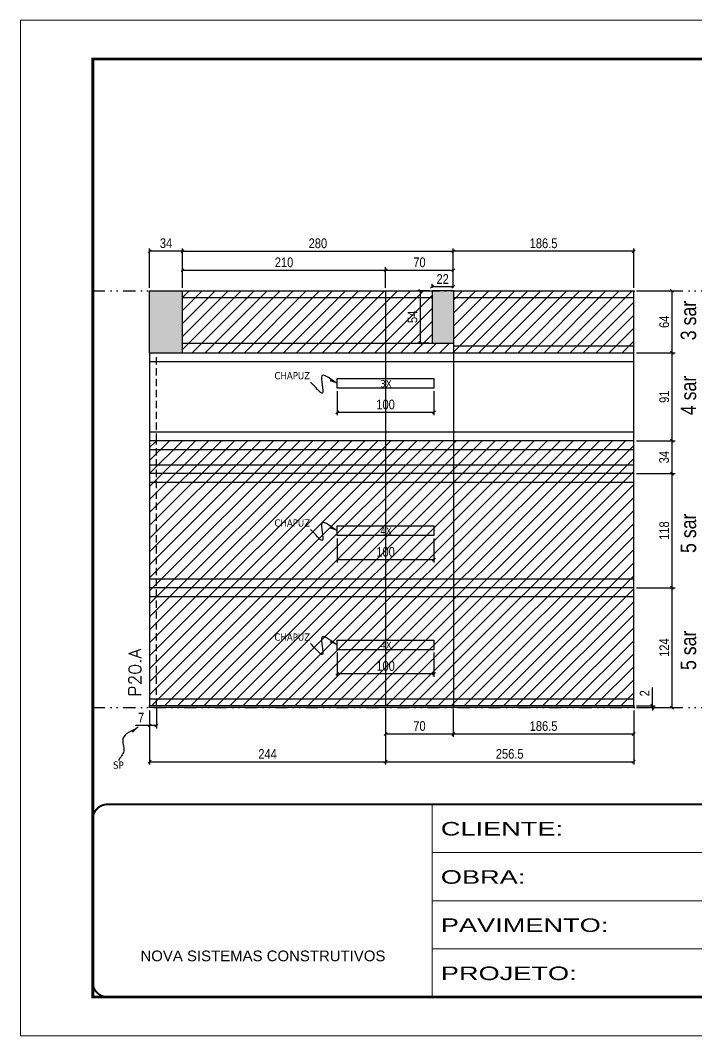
# Model space of a CAD drawing. Extents: x 14400 to 27878, y -21631 to 6985.
# Drawn here: x 15998 to 16698, y -3254 to -2204 of the extents above; entities that cross this region are included whole.
import ezdxf

# ---------------------------------------------------------------- set-up
doc = ezdxf.new("R2010")
doc.units = 0
for name, pattern in [('CONTINUO', [0]), ('DASHED', [0.75, 0.5, -0.25]), ('DIVIDE2', [0.625, 0.25, -0.125, 0, -0.125, 0, -0.125]), ('HIDDEN', [0.375, 0.25, -0.125])]:
    doc.linetypes.add(name, pattern=pattern)
for name, color, linetype in [('COTA', 241, 'Continuous'), ('NOMENCLATURA', 7, 'Continuous'), ('Nível', 160, 'Continuous'), ('Painéis', 200, 'Continuous'), ('SARR_2.2x10', 60, 'Continuous'), ('SARR_2.2x7', 40, 'Continuous'), ('Sarrafo de Pressão', 42, 'HIDDEN'), ('texto', 7, 'Continuous')]:
    doc.layers.add(name, color=color, linetype=linetype)
for name, color, linetype, lineweight in [('Folhas', 255, 'Continuous', 9), ('Hachura', 251, 'Continuous', 9), ('SARRAFO DE PRESSAO', 251, 'DASHED', 9), ('Texto Seção', 7, 'Continuous', 15)]:
    doc.layers.add(name, color=color, linetype=linetype, lineweight=lineweight)
doc.styles.add('ARIAL', font='arial.ttf')
doc.styles.add('ARIAL_NARROW', font='ARIALN.TTF', dxfattribs={"height": 0.2})
doc.styles.add('COTA TECNICA', font='techl___.ttf', dxfattribs={"height": 10})
doc.styles.add('COTA TECNICA-50', font='techl___.ttf', dxfattribs={"height": 10})
doc.styles.add('REGUA-120', font='ROMANS.shx', dxfattribs={"height": 15})
doc.styles.get("Standard").update_dxf_attribs({"font": 'arial.ttf'})
doc.styles.add('Tecnologia', font='')
doc.styles.get('Tecnologia').set_extended_font_data('Forgotten Futurist')
doc.dimstyles.new('COTA PAINEL-50', dxfattribs={"dimtxt": 10, "dimasz": 3, "dimexe": 3, "dimexo": 3, "dimgap": 3, "dimtad": 1, "dimdec": 1, "dimzin": 12, "dimdsep": 46, "dimtxsty": 'COTA TECNICA-50', "dimblk1": 'OBLIQUE', "dimblk2": 'OBLIQUE', "dimsah": 1, "dimcen": 0.9, "dimclrd": 4, "dimclre": 4, "dimclrt": 240, "dimadec": 1, "dimazin": 3, "dimtfac": 1, "dimtdec": 1, "dimtmove": 0, "dimatfit": 3, "dimfxl": 1, "dimtolj": 1, "dimtzin": 12, "dimarcsym": 0})
doc.dimstyles.new('PAINEL', dxfattribs={"dimtxt": 10, "dimasz": 3, "dimexe": 3, "dimexo": 3, "dimgap": 3, "dimtad": 1, "dimdec": 1, "dimzin": 12, "dimdsep": 46, "dimtxsty": 'COTA TECNICA', "dimblk1": 'OBLIQUE', "dimblk2": 'OBLIQUE', "dimsah": 1, "dimcen": 0.9, "dimclrd": 4, "dimclre": 4, "dimclrt": 240, "dimadec": 1, "dimazin": 3, "dimtfac": 1, "dimtdec": 1, "dimtmove": 0, "dimatfit": 3, "dimfxl": 1, "dimtolj": 1, "dimtzin": 12, "dimarcsym": 0})
doc.dimstyles.get("Standard").update_dxf_attribs({"dimtxt": 0.18, "dimasz": 0.18, "dimexe": 0.18, "dimexo": 0.0625, "dimgap": 0.09, "dimtad": 0, "dimtih": 1, "dimtoh": 1, "dimdec": 4, "dimzin": 0, "dimdsep": 46, "dimtxsty": 'Standard', "dimcen": 0.09, "dimadec": 0, "dimazin": 0, "dimtfac": 1, "dimtdec": 4, "dimtofl": 0, "dimtmove": 0, "dimatfit": 3, "dimfxl": 1, "dimtolj": 1, "dimtzin": 0, "dimarcsym": 0})

# ---------------------------------------------------------------- blocks, each defined once
blk = doc.blocks.new('9999999999')
at = {"color": 30, "linetype": 'CONTINUO'}
for p, q in [((98564.6, 34230.2), (98564.6, 34429.4)), ((98564.6, 34379.6), (99584, 34379.6)), ((98564.6, 34329.8), (99488, 34329.8)), ((98564.6, 34280), (99488, 34280))]:
    blk.add_line(p, q, dxfattribs=at)
at = {"color": 30, "linetype": 'CONTINUO', "const_width": 2}
blk.add_lwpolyline([(99584, 34230.2), (99584, 34414.4, 0.414214), (99569, 34429.4), (98229, 34429.4, 0.414214), (98214, 34414.4), (98214, 34245.2, 0.414214), (98229, 34230.2), (99584, 34230.2)], format="xyb", dxfattribs=at)
at = {"layer": 'Folhas'}
blk.add_lwpolyline([(98139, 34190.2), (99624, 34190.2), (99624, 35240.2), (98139, 35240.2)], close=True, dxfattribs=at)
at = {"layer": 'Folhas', "color": 30, "const_width": 3}
blk.add_lwpolyline([(98214, 34230.2), (99584, 34230.2), (99584, 35200.2), (98214, 35200.2)], close=True, dxfattribs=at)
at = {"color": 7, "linetype": 'Continuous', "ltscale": 5, "style": 'ARIAL'}
blk.add_text('NOVA SISTEMAS CONSTRUTIVOS', height=11.059, dxfattribs=at).set_placement((98263.2, 34267.2))
at = {"layer": 'Folhas', "color": 7, "style": 'Tecnologia', "width": 1.5}
for s, p in [('CLIENTE:', (98573.7, 34397.2)), ('OBRA:', (98573.7, 34347.3)), ('PAVIMENTO:', (98573.7, 34297.5)), ('PROJETO:', (98573.7, 34247.7))]:
    blk.add_text(s, height=14, dxfattribs=at).set_placement(p)
blk = doc.blocks.new('_Oblique')
at = {"color": 0, "linetype": 'ByBlock', "lineweight": -2}
blk.add_line((-0.5, -0.5), (0.5, 0.5), dxfattribs=at)
blk = doc.blocks.new('*D1132')
at = {"layer": 'COTA', "color": 4, "lineweight": -2, "transparency": 16777216}
for p, q in [((16132.1, -2917.6), (16132.1, -2936.1)), ((16139.1, -2915.6), (16139.1, -2936.1)), ((16132.1, -2933.1), (16117.4, -2933.1)), ((16139.1, -2933.1), (16132.1, -2933.1))]:
    blk.add_line(p, q, dxfattribs=at)
at = {"layer": 'Defpoints', "color": 0, "transparency": 16777216}
for p in [(16132.1, -2914.6), (16139.1, -2912.6), (16132.1, -2933.1)]:
    blk.add_point(p, dxfattribs=at)
at = {"layer": 'COTA', "color": 4, "lineweight": -2, "transparency": 16777216, "xscale": 3, "yscale": 3, "zscale": 3, "rotation": 180}
blk.add_blockref('_Oblique', (16132.1, -2933.1), dxfattribs=at)
at = {"layer": 'COTA', "color": 4, "lineweight": -2, "transparency": 16777216, "xscale": 3, "yscale": 3, "zscale": 3}
blk.add_blockref('_Oblique', (16139.1, -2933.1), dxfattribs=at)
at = {"layer": 'COTA', "color": 240, "transparency": 16777216, "insert": (16123.3, -2925), "char_height": 10, "attachment_point": 5, "style": 'COTA TECNICA-50'}
blk.add_mtext('\\A1;7', dxfattribs=at)
blk = doc.blocks.new('*D1133')
at = {"layer": 'COTA', "color": 4, "lineweight": -2, "transparency": 16777216}
for p, q in [((16651.9, -2912.6), (16651.9, -2893.8)), ((16635.6, -2912.6), (16654.9, -2912.6)), ((16635.6, -2914.6), (16654.9, -2914.6)), ((16651.9, -2914.6), (16651.9, -2912.6)), ((16651.9, -2914.6), (16651.9, -2917.6))]:
    blk.add_line(p, q, dxfattribs=at)
at = {"layer": 'Defpoints', "color": 0, "transparency": 16777216}
for p in [(16632.6, -2912.6), (16632.6, -2914.6), (16651.9, -2914.6)]:
    blk.add_point(p, dxfattribs=at)
at = {"layer": 'COTA', "color": 4, "lineweight": -2, "transparency": 16777216, "xscale": 3, "yscale": 3, "zscale": 3}
for p, rotation in [((16651.9, -2912.6), 270), ((16651.9, -2914.6), 90)]:
    blk.add_blockref('_Oblique', p, dxfattribs=dict(at, rotation=rotation))
at = {"layer": 'COTA', "color": 240, "transparency": 16777216, "insert": (16643.9, -2899.8), "char_height": 10, "attachment_point": 5, "rotation": 90, "style": 'COTA TECNICA-50'}
blk.add_mtext('\\A1;2', dxfattribs=at)
blk = doc.blocks.new('*D1136')
at = {"layer": 'COTA', "color": 4, "lineweight": -2, "transparency": 16777216}
for p, q in [((16132.1, -2917.6), (16132.1, -2973.6)), ((16376.1, -2915.6), (16376.1, -2973.6)), ((16132.1, -2970.6), (16376.1, -2970.6))]:
    blk.add_line(p, q, dxfattribs=at)
at = {"layer": 'Defpoints', "color": 0, "transparency": 16777216}
for p in [(16132.1, -2914.6), (16376.1, -2912.6), (16376.1, -2970.6)]:
    blk.add_point(p, dxfattribs=at)
at = {"layer": 'COTA', "color": 4, "lineweight": -2, "transparency": 16777216, "xscale": 3, "yscale": 3, "zscale": 3, "rotation": 180}
blk.add_blockref('_Oblique', (16132.1, -2970.6), dxfattribs=at)
at = {"layer": 'COTA', "color": 4, "lineweight": -2, "transparency": 16777216, "xscale": 3, "yscale": 3, "zscale": 3}
blk.add_blockref('_Oblique', (16376.1, -2970.6), dxfattribs=at)
at = {"layer": 'COTA', "color": 240, "transparency": 16777216, "insert": (16254.1, -2962.5), "char_height": 10, "attachment_point": 5, "style": 'COTA TECNICA-50'}
blk.add_mtext('\\A1;244', dxfattribs=at)
blk = doc.blocks.new('*D1137')
at = {"layer": 'COTA', "color": 4, "lineweight": -2, "transparency": 16777216}
for p, q in [((16376.1, -2915.6), (16376.1, -2973.6)), ((16632.6, -2917.6), (16632.6, -2973.6)), ((16376.1, -2970.6), (16632.6, -2970.6))]:
    blk.add_line(p, q, dxfattribs=at)
at = {"layer": 'Defpoints', "color": 0, "transparency": 16777216}
for p in [(16376.1, -2912.6), (16632.6, -2914.6), (16632.6, -2970.6)]:
    blk.add_point(p, dxfattribs=at)
at = {"layer": 'COTA', "color": 4, "lineweight": -2, "transparency": 16777216, "xscale": 3, "yscale": 3, "zscale": 3, "rotation": 180}
blk.add_blockref('_Oblique', (16376.1, -2970.6), dxfattribs=at)
at = {"layer": 'COTA', "color": 4, "lineweight": -2, "transparency": 16777216, "xscale": 3, "yscale": 3, "zscale": 3}
blk.add_blockref('_Oblique', (16632.6, -2970.6), dxfattribs=at)
at = {"layer": 'COTA', "color": 240, "transparency": 16777216, "insert": (16504.4, -2962.5), "char_height": 10, "attachment_point": 5, "style": 'COTA TECNICA-50'}
blk.add_mtext('\\A1;256.5', dxfattribs=at)
blk = doc.blocks.new('*D1138')
at = {"layer": 'COTA', "color": 4, "linetype": 'ByBlock', "lineweight": -2, "transparency": 16777216}
for p, q in [((16326.1, -2857.7), (16326.1, -2882.7)), ((16426.1, -2857.7), (16426.1, -2882.7)), ((16426.1, -2879.7), (16326.1, -2879.7))]:
    blk.add_line(p, q, dxfattribs=at)
at = {"layer": 'Defpoints', "color": 0, "linetype": 'ByBlock', "transparency": 16777216}
for p in [(16326.1, -2854.7), (16426.1, -2854.7), (16326.1, -2879.7)]:
    blk.add_point(p, dxfattribs=at)
at = {"layer": 'COTA', "color": 4, "linetype": 'ByBlock', "lineweight": -2, "transparency": 16777216, "xscale": 3, "yscale": 3, "zscale": 3, "rotation": 180}
blk.add_blockref('_Oblique', (16326.1, -2879.7), dxfattribs=at)
at = {"layer": 'COTA', "color": 4, "linetype": 'ByBlock', "lineweight": -2, "transparency": 16777216, "xscale": 3, "yscale": 3, "zscale": 3}
blk.add_blockref('_Oblique', (16426.1, -2879.7), dxfattribs=at)
at = {"layer": 'COTA', "color": 240, "linetype": 'ByBlock', "transparency": 16777216, "insert": (16376.1, -2871.6), "char_height": 10, "attachment_point": 5, "style": 'COTA TECNICA'}
blk.add_mtext('\\A1;100', dxfattribs=at)
blk = doc.blocks.new('*D1139')
at = {"layer": 'COTA', "color": 4, "lineweight": -2, "transparency": 16777216}
for p, q in [((16376.1, -2915.6), (16376.1, -2944.8)), ((16446.1, -2915.6), (16446.1, -2944.8)), ((16376.1, -2941.8), (16446.1, -2941.8))]:
    blk.add_line(p, q, dxfattribs=at)
at = {"layer": 'Defpoints', "color": 0, "transparency": 16777216}
for p in [(16376.1, -2912.6), (16446.1, -2912.6), (16446.1, -2941.8)]:
    blk.add_point(p, dxfattribs=at)
at = {"layer": 'COTA', "color": 4, "lineweight": -2, "transparency": 16777216, "xscale": 3, "yscale": 3, "zscale": 3, "rotation": 180}
blk.add_blockref('_Oblique', (16376.1, -2941.8), dxfattribs=at)
at = {"layer": 'COTA', "color": 4, "lineweight": -2, "transparency": 16777216, "xscale": 3, "yscale": 3, "zscale": 3}
blk.add_blockref('_Oblique', (16446.1, -2941.8), dxfattribs=at)
at = {"layer": 'COTA', "color": 240, "transparency": 16777216, "insert": (16411.1, -2933.7), "char_height": 10, "attachment_point": 5, "style": 'COTA TECNICA'}
blk.add_mtext('\\A1;70', dxfattribs=at)
blk = doc.blocks.new('*D1140')
at = {"layer": 'COTA', "color": 4, "lineweight": -2, "transparency": 16777216}
for p, q in [((16446.1, -2915.6), (16446.1, -2944.8)), ((16632.6, -2917.6), (16632.6, -2944.8)), ((16446.1, -2941.8), (16632.6, -2941.8))]:
    blk.add_line(p, q, dxfattribs=at)
at = {"layer": 'Defpoints', "color": 0, "transparency": 16777216}
for p in [(16446.1, -2912.6), (16632.6, -2914.6), (16632.6, -2941.8)]:
    blk.add_point(p, dxfattribs=at)
at = {"layer": 'COTA', "color": 4, "lineweight": -2, "transparency": 16777216, "xscale": 3, "yscale": 3, "zscale": 3, "rotation": 180}
blk.add_blockref('_Oblique', (16446.1, -2941.8), dxfattribs=at)
at = {"layer": 'COTA', "color": 4, "lineweight": -2, "transparency": 16777216, "xscale": 3, "yscale": 3, "zscale": 3}
blk.add_blockref('_Oblique', (16632.6, -2941.8), dxfattribs=at)
at = {"layer": 'COTA', "color": 240, "transparency": 16777216, "insert": (16539.4, -2933.7), "char_height": 10, "attachment_point": 5, "style": 'COTA TECNICA'}
blk.add_mtext('\\A1;186.5', dxfattribs=at)
blk = doc.blocks.new('*D1147')
at = {"layer": 'COTA', "color": 4, "lineweight": -2, "transparency": 16777216}
for p, q in [((16635.6, -2790.6), (16675.3, -2790.6)), ((16672.3, -2914.6), (16672.3, -2790.6)), ((16635.6, -2914.6), (16675.3, -2914.6))]:
    blk.add_line(p, q, dxfattribs=at)
at = {"layer": 'Defpoints', "color": 0, "transparency": 16777216}
for p in [(16632.6, -2790.6), (16672.3, -2790.6), (16632.6, -2914.6)]:
    blk.add_point(p, dxfattribs=at)
at = {"layer": 'COTA', "color": 4, "lineweight": -2, "transparency": 16777216, "xscale": 3, "yscale": 3, "zscale": 3}
for p, rotation in [((16672.3, -2790.6), 90), ((16672.3, -2914.6), 270)]:
    blk.add_blockref('_Oblique', p, dxfattribs=dict(at, rotation=rotation))
at = {"layer": 'COTA', "color": 240, "transparency": 16777216, "insert": (16664.2, -2852.6), "char_height": 10, "attachment_point": 5, "rotation": 90, "style": 'COTA TECNICA'}
blk.add_mtext('\\A1;124', dxfattribs=at)
blk = doc.blocks.new('*D1547')
at = {"layer": 'COTA', "color": 4, "lineweight": -2, "transparency": 16777216}
for p, q in [((16635.6, -2483.6), (16675.3, -2483.6)), ((16672.3, -2547.6), (16672.3, -2483.6)), ((16635.6, -2547.6), (16675.3, -2547.6))]:
    blk.add_line(p, q, dxfattribs=at)
at = {"layer": 'Defpoints', "color": 0, "transparency": 16777216}
for p in [(16632.6, -2483.6), (16672.3, -2483.6), (16632.6, -2547.6)]:
    blk.add_point(p, dxfattribs=at)
at = {"layer": 'COTA', "color": 4, "lineweight": -2, "transparency": 16777216, "xscale": 3, "yscale": 3, "zscale": 3}
for p, rotation in [((16672.3, -2483.6), 90), ((16672.3, -2547.6), 270)]:
    blk.add_blockref('_Oblique', p, dxfattribs=dict(at, rotation=rotation))
at = {"layer": 'COTA', "color": 240, "transparency": 16777216, "insert": (16664.2, -2515.6), "char_height": 10, "attachment_point": 5, "rotation": 90, "style": 'COTA TECNICA'}
blk.add_mtext('\\A1;64', dxfattribs=at)
blk = doc.blocks.new('*D1548')
at = {"layer": 'COTA', "color": 4, "lineweight": -2, "transparency": 16777216}
for p, q in [((16132.1, -2480.6), (16132.1, -2439.7)), ((16166.1, -2442.7), (16132.1, -2442.7)), ((16166.1, -2480.6), (16166.1, -2439.7))]:
    blk.add_line(p, q, dxfattribs=at)
at = {"layer": 'Defpoints', "color": 0, "transparency": 16777216}
for p in [(16132.1, -2442.7), (16132.1, -2483.6), (16166.1, -2483.6)]:
    blk.add_point(p, dxfattribs=at)
at = {"layer": 'COTA', "color": 4, "lineweight": -2, "transparency": 16777216, "xscale": 3, "yscale": 3, "zscale": 3, "rotation": 180}
blk.add_blockref('_Oblique', (16132.1, -2442.7), dxfattribs=at)
at = {"layer": 'COTA', "color": 4, "lineweight": -2, "transparency": 16777216, "xscale": 3, "yscale": 3, "zscale": 3}
blk.add_blockref('_Oblique', (16166.1, -2442.7), dxfattribs=at)
at = {"layer": 'COTA', "color": 240, "transparency": 16777216, "insert": (16149.1, -2434.4), "char_height": 10, "attachment_point": 5, "style": 'COTA TECNICA'}
blk.add_mtext('\\A1;34', dxfattribs=at)
blk = doc.blocks.new('*D1549')
at = {"layer": 'COTA', "color": 4, "lineweight": -2, "transparency": 16777216}
for p, q in [((16166.1, -2480.6), (16166.1, -2439.7)), ((16166.1, -2442.7), (16446.1, -2442.7)), ((16446.1, -2480.6), (16446.1, -2439.7))]:
    blk.add_line(p, q, dxfattribs=at)
at = {"layer": 'Defpoints', "color": 0, "transparency": 16777216}
for p in [(16446.1, -2442.7), (16166.1, -2483.6), (16446.1, -2483.6)]:
    blk.add_point(p, dxfattribs=at)
at = {"layer": 'COTA', "color": 4, "lineweight": -2, "transparency": 16777216, "xscale": 3, "yscale": 3, "zscale": 3, "rotation": 180}
blk.add_blockref('_Oblique', (16166.1, -2442.7), dxfattribs=at)
at = {"layer": 'COTA', "color": 4, "lineweight": -2, "transparency": 16777216, "xscale": 3, "yscale": 3, "zscale": 3}
blk.add_blockref('_Oblique', (16446.1, -2442.7), dxfattribs=at)
at = {"layer": 'COTA', "color": 240, "transparency": 16777216, "insert": (16306.1, -2434.5), "char_height": 10, "attachment_point": 5, "style": 'COTA TECNICA'}
blk.add_mtext('\\A1;280', dxfattribs=at)
blk = doc.blocks.new('*D1550')
at = {"layer": 'COTA', "color": 4, "lineweight": -2, "transparency": 16777216}
for p, q in [((16446.1, -2480.6), (16446.1, -2439.7)), ((16632.6, -2442.7), (16446.1, -2442.7)), ((16632.6, -2480.6), (16632.6, -2439.7))]:
    blk.add_line(p, q, dxfattribs=at)
at = {"layer": 'Defpoints', "color": 0, "transparency": 16777216}
for p in [(16446.1, -2442.7), (16446.1, -2483.6), (16632.6, -2483.6)]:
    blk.add_point(p, dxfattribs=at)
at = {"layer": 'COTA', "color": 4, "lineweight": -2, "transparency": 16777216, "xscale": 3, "yscale": 3, "zscale": 3, "rotation": 180}
blk.add_blockref('_Oblique', (16446.1, -2442.7), dxfattribs=at)
at = {"layer": 'COTA', "color": 4, "lineweight": -2, "transparency": 16777216, "xscale": 3, "yscale": 3, "zscale": 3}
blk.add_blockref('_Oblique', (16632.6, -2442.7), dxfattribs=at)
at = {"layer": 'COTA', "color": 240, "transparency": 16777216, "insert": (16539.4, -2434.5), "char_height": 10, "attachment_point": 5, "style": 'COTA TECNICA'}
blk.add_mtext('\\A1;186.5', dxfattribs=at)
blk = doc.blocks.new('*D1551')
at = {"layer": 'COTA', "color": 4, "lineweight": -2, "transparency": 16777216}
for p, q in [((16166.1, -2480.6), (16166.1, -2459.3)), ((16166.1, -2462.3), (16376.1, -2462.3)), ((16376.1, -2480.6), (16376.1, -2459.3))]:
    blk.add_line(p, q, dxfattribs=at)
at = {"layer": 'Defpoints', "color": 0, "transparency": 16777216}
for p in [(16376.1, -2462.3), (16166.1, -2483.6), (16376.1, -2483.6)]:
    blk.add_point(p, dxfattribs=at)
at = {"layer": 'COTA', "color": 4, "lineweight": -2, "transparency": 16777216, "xscale": 3, "yscale": 3, "zscale": 3, "rotation": 180}
blk.add_blockref('_Oblique', (16166.1, -2462.3), dxfattribs=at)
at = {"layer": 'COTA', "color": 4, "lineweight": -2, "transparency": 16777216, "xscale": 3, "yscale": 3, "zscale": 3}
blk.add_blockref('_Oblique', (16376.1, -2462.3), dxfattribs=at)
at = {"layer": 'COTA', "color": 240, "transparency": 16777216, "insert": (16271.1, -2454.2), "char_height": 10, "attachment_point": 5, "style": 'COTA TECNICA'}
blk.add_mtext('\\A1;210', dxfattribs=at)
blk = doc.blocks.new('*D1552')
at = {"layer": 'COTA', "color": 4, "lineweight": -2, "transparency": 16777216}
for p, q in [((16376.1, -2480.6), (16376.1, -2459.3)), ((16376.1, -2462.3), (16446.1, -2462.3)), ((16446.1, -2480.6), (16446.1, -2459.3))]:
    blk.add_line(p, q, dxfattribs=at)
at = {"layer": 'Defpoints', "color": 0, "transparency": 16777216}
for p in [(16446.1, -2462.3), (16376.1, -2483.6), (16446.1, -2483.6)]:
    blk.add_point(p, dxfattribs=at)
at = {"layer": 'COTA', "color": 4, "lineweight": -2, "transparency": 16777216, "xscale": 3, "yscale": 3, "zscale": 3, "rotation": 180}
blk.add_blockref('_Oblique', (16376.1, -2462.3), dxfattribs=at)
at = {"layer": 'COTA', "color": 4, "lineweight": -2, "transparency": 16777216, "xscale": 3, "yscale": 3, "zscale": 3}
blk.add_blockref('_Oblique', (16446.1, -2462.3), dxfattribs=at)
at = {"layer": 'COTA', "color": 240, "transparency": 16777216, "insert": (16411.1, -2454.2), "char_height": 10, "attachment_point": 5, "style": 'COTA TECNICA'}
blk.add_mtext('\\A1;70', dxfattribs=at)
blk = doc.blocks.new('*D1553')
at = {"layer": 'COTA', "color": 4, "lineweight": -2, "transparency": 16777216}
for p, q in [((16424.1, -2480.6), (16424.1, -2476.4)), ((16446.1, -2480.6), (16446.1, -2476.4)), ((16446.1, -2479.4), (16424.1, -2479.4))]:
    blk.add_line(p, q, dxfattribs=at)
at = {"layer": 'Defpoints', "color": 0, "transparency": 16777216}
for p in [(16424.1, -2479.4), (16424.1, -2483.6), (16446.1, -2483.6)]:
    blk.add_point(p, dxfattribs=at)
at = {"layer": 'COTA', "color": 4, "lineweight": -2, "transparency": 16777216, "xscale": 3, "yscale": 3, "zscale": 3, "rotation": 180}
blk.add_blockref('_Oblique', (16424.1, -2479.4), dxfattribs=at)
at = {"layer": 'COTA', "color": 4, "lineweight": -2, "transparency": 16777216, "xscale": 3, "yscale": 3, "zscale": 3}
blk.add_blockref('_Oblique', (16446.1, -2479.4), dxfattribs=at)
at = {"layer": 'COTA', "color": 240, "transparency": 16777216, "insert": (16435.1, -2471.4), "char_height": 10, "attachment_point": 5, "style": 'COTA TECNICA'}
blk.add_mtext('\\A1;22', dxfattribs=at)
blk = doc.blocks.new('*D1576')
at = {"layer": 'COTA', "color": 4, "lineweight": -2, "transparency": 16777216}
for p, q in [((16635.6, -2672.6), (16675.3, -2672.6)), ((16672.3, -2790.6), (16672.3, -2672.6)), ((16635.6, -2790.6), (16675.3, -2790.6))]:
    blk.add_line(p, q, dxfattribs=at)
at = {"layer": 'Defpoints', "color": 0, "transparency": 16777216}
for p in [(16632.6, -2672.6), (16672.3, -2672.6), (16632.6, -2790.6)]:
    blk.add_point(p, dxfattribs=at)
at = {"layer": 'COTA', "color": 4, "lineweight": -2, "transparency": 16777216, "xscale": 3, "yscale": 3, "zscale": 3}
for p, rotation in [((16672.3, -2672.6), 90), ((16672.3, -2790.6), 270)]:
    blk.add_blockref('_Oblique', p, dxfattribs=dict(at, rotation=rotation))
at = {"layer": 'COTA', "color": 240, "transparency": 16777216, "insert": (16664.2, -2731.6), "char_height": 10, "attachment_point": 5, "rotation": 90, "style": 'COTA TECNICA'}
blk.add_mtext('\\A1;118', dxfattribs=at)
blk = doc.blocks.new('*D1577')
at = {"layer": 'COTA', "color": 4, "linetype": 'ByBlock', "lineweight": -2, "transparency": 16777216}
for p, q in [((16326.1, -2739.7), (16326.1, -2764.7)), ((16426.1, -2739.7), (16426.1, -2764.7)), ((16426.1, -2761.7), (16326.1, -2761.7))]:
    blk.add_line(p, q, dxfattribs=at)
at = {"layer": 'Defpoints', "color": 0, "linetype": 'ByBlock', "transparency": 16777216}
for p in [(16326.1, -2736.7), (16426.1, -2736.7), (16326.1, -2761.7)]:
    blk.add_point(p, dxfattribs=at)
at = {"layer": 'COTA', "color": 4, "linetype": 'ByBlock', "lineweight": -2, "transparency": 16777216, "xscale": 3, "yscale": 3, "zscale": 3, "rotation": 180}
blk.add_blockref('_Oblique', (16326.1, -2761.7), dxfattribs=at)
at = {"layer": 'COTA', "color": 4, "linetype": 'ByBlock', "lineweight": -2, "transparency": 16777216, "xscale": 3, "yscale": 3, "zscale": 3}
blk.add_blockref('_Oblique', (16426.1, -2761.7), dxfattribs=at)
at = {"layer": 'COTA', "color": 240, "linetype": 'ByBlock', "transparency": 16777216, "insert": (16376.1, -2753.6), "char_height": 10, "attachment_point": 5, "style": 'COTA TECNICA'}
blk.add_mtext('\\A1;100', dxfattribs=at)
blk = doc.blocks.new('*D1781')
at = {"layer": 'COTA', "color": 4, "lineweight": -2, "transparency": 16777216}
for p, q in [((16635.6, -2638.6), (16675.3, -2638.6)), ((16672.3, -2672.6), (16672.3, -2638.6)), ((16635.6, -2672.6), (16675.3, -2672.6))]:
    blk.add_line(p, q, dxfattribs=at)
at = {"layer": 'Defpoints', "color": 0, "transparency": 16777216}
for p in [(16632.6, -2638.6), (16672.3, -2638.6), (16632.6, -2672.6)]:
    blk.add_point(p, dxfattribs=at)
at = {"layer": 'COTA', "color": 4, "lineweight": -2, "transparency": 16777216, "xscale": 3, "yscale": 3, "zscale": 3}
for p, rotation in [((16672.3, -2638.6), 90), ((16672.3, -2672.6), 270)]:
    blk.add_blockref('_Oblique', p, dxfattribs=dict(at, rotation=rotation))
at = {"layer": 'COTA', "color": 240, "transparency": 16777216, "insert": (16664, -2655.6), "char_height": 10, "attachment_point": 5, "rotation": 90, "style": 'COTA TECNICA'}
blk.add_mtext('\\A1;34', dxfattribs=at)
blk = doc.blocks.new('*D1782')
at = {"layer": 'COTA', "color": 4, "lineweight": -2, "transparency": 16777216}
for p, q in [((16421.1, -2483.6), (16409.1, -2483.6)), ((16412.1, -2537.6), (16412.1, -2483.6)), ((16421.1, -2537.6), (16409.1, -2537.6))]:
    blk.add_line(p, q, dxfattribs=at)
at = {"layer": 'Defpoints', "color": 0, "transparency": 16777216}
for p in [(16412.1, -2483.6), (16424.1, -2483.6), (16424.1, -2537.6)]:
    blk.add_point(p, dxfattribs=at)
at = {"layer": 'COTA', "color": 4, "lineweight": -2, "transparency": 16777216, "xscale": 3, "yscale": 3, "zscale": 3}
for p, rotation in [((16412.1, -2483.6), 90), ((16412.1, -2537.6), 270)]:
    blk.add_blockref('_Oblique', p, dxfattribs=dict(at, rotation=rotation))
at = {"layer": 'COTA', "color": 240, "transparency": 16777216, "insert": (16404, -2510.6), "char_height": 10, "attachment_point": 5, "rotation": 90, "style": 'COTA TECNICA'}
blk.add_mtext('\\A1;54', dxfattribs=at)
blk = doc.blocks.new('*D4025')
at = {"layer": 'COTA', "color": 4, "lineweight": -2, "transparency": 16777216}
for p, q in [((16635.6, -2547.6), (16675.3, -2547.6)), ((16672.3, -2638.6), (16672.3, -2547.6)), ((16635.6, -2638.6), (16675.3, -2638.6))]:
    blk.add_line(p, q, dxfattribs=at)
at = {"layer": 'Defpoints', "color": 0, "transparency": 16777216}
for p in [(16632.6, -2547.6), (16672.3, -2547.6), (16632.6, -2638.6)]:
    blk.add_point(p, dxfattribs=at)
at = {"layer": 'COTA', "color": 4, "lineweight": -2, "transparency": 16777216, "xscale": 3, "yscale": 3, "zscale": 3}
for p, rotation in [((16672.3, -2547.6), 90), ((16672.3, -2638.6), 270)]:
    blk.add_blockref('_Oblique', p, dxfattribs=dict(at, rotation=rotation))
at = {"layer": 'COTA', "color": 240, "transparency": 16777216, "insert": (16664.2, -2593.1), "char_height": 10, "attachment_point": 5, "rotation": 90, "style": 'COTA TECNICA'}
blk.add_mtext('\\A1;91', dxfattribs=at)
blk = doc.blocks.new('*D4026')
at = {"layer": 'COTA', "color": 4, "linetype": 'ByBlock', "lineweight": -2, "transparency": 16777216}
for p, q in [((16326.1, -2587.4), (16326.1, -2612.3)), ((16426.1, -2587.4), (16426.1, -2612.3)), ((16426.1, -2609.3), (16326.1, -2609.3))]:
    blk.add_line(p, q, dxfattribs=at)
at = {"layer": 'Defpoints', "color": 0, "linetype": 'ByBlock', "transparency": 16777216}
for p in [(16326.1, -2584.4), (16426.1, -2584.4), (16326.1, -2609.3)]:
    blk.add_point(p, dxfattribs=at)
at = {"layer": 'COTA', "color": 4, "linetype": 'ByBlock', "lineweight": -2, "transparency": 16777216, "xscale": 3, "yscale": 3, "zscale": 3, "rotation": 180}
blk.add_blockref('_Oblique', (16326.1, -2609.3), dxfattribs=at)
at = {"layer": 'COTA', "color": 4, "linetype": 'ByBlock', "lineweight": -2, "transparency": 16777216, "xscale": 3, "yscale": 3, "zscale": 3}
blk.add_blockref('_Oblique', (16426.1, -2609.3), dxfattribs=at)
at = {"layer": 'COTA', "color": 240, "linetype": 'ByBlock', "transparency": 16777216, "insert": (16376.1, -2601.2), "char_height": 10, "attachment_point": 5, "style": 'COTA TECNICA'}
blk.add_mtext('\\A1;100', dxfattribs=at)

msp = doc.modelspace()

# ---------------------------------------------------------------- hatches: boundary and pattern name
at = {"layer": 'COTA'}
h = msp.add_hatch(dxfattribs=at)
h.set_pattern_fill('AR-CONC', color=256, scale=0.03)
h.set_pattern_definition([(50, (0, 91), (5.4655401, -0.4781726), [0.5715, -6.2865]), (355, (0, 91), (-1.0573026, 5.7317054), [0.4572, -5.0292175]), (100.451445, (0.4555, 90.96), (4.4082374, 5.2535326), [0.4857003, -5.3427073]), (46.1842, (0, 92.524), (8.1323712, -1.2612698), [0.85725, -9.42975]), (96.63556, (0.678, 92.419), (7.122124, 7.4227837), [0.7285507, -8.0140682]), (351.18415, (0, 92.524), (7.122124, 7.4227837), [0.685799, -7.543792]), (21, (0.762, 92.143), (4.5484317, -3.067956), [0.5715, -6.2865]), (326, (0.762, 92.143), (1.8540609, 5.525639), [0.4572, -5.0292]), (71.451445, (1.141, 91.8873), (6.4024926, 2.457683), [0.4857003, -5.3426981]), (37.5, (0, 91), (0.0926581, 2.53665117), [0, -4.96824, 0, -5.1054, 0, -5.04825]), (7.5, (0, 91), (2.00458988, 3.00541724), [0, -2.91084, 0, -4.85394, 0, -1.92405]), (327.5, (-1.6993, 91), (4.06771786, -0.17186232), [0, -1.905, 0, -5.9436, 0, -7.8867]), (317.5, (-2.4613, 91), (4.44387544, 0.7627947), [0, -2.4765, 0, -3.94716, 0, -5.6007])])
h.paths.add_polyline_path([(16132.13, -2547.59), (16166.13, -2547.59), (16166.13, -2483.59), (16132.13, -2483.59)])
h.paths.add_polyline_path([(16446.13, -2483.59), (16424.13, -2483.59), (16424.13, -2537.59), (16446.13, -2537.59)])
at = {"layer": 'Hachura', "linetype": 'ByBlock'}
h = msp.add_hatch(dxfattribs=at)
h.set_pattern_fill('ANSI31', color=256, scale=3)
h.paths.add_polyline_path([(16376.13, -2483.59), (16166.13, -2483.59), (16166.13, -2547.59), (16376.13, -2547.59)])
h.paths.add_polyline_path([(16424.13, -2483.59), (16376.13, -2483.59), (16376.13, -2547.59), (16446.13, -2547.59), (16446.13, -2537.59), (16424.13, -2537.59)])
h.paths.add_polyline_path([(16632.63, -2483.59), (16446.13, -2483.59), (16446.13, -2547.59), (16632.63, -2547.59)])
h.paths.add_polyline_path([(16632.63, -2638.59), (16446.13, -2638.59), (16446.13, -2672.59), (16632.63, -2672.59)])
h.paths.add_polyline_path([(16446.13, -2638.59), (16376.13, -2638.59), (16376.13, -2672.59), (16446.13, -2672.59)])
h.paths.add_polyline_path([(16376.13, -2638.59), (16132.13, -2638.59), (16132.13, -2672.59), (16376.13, -2672.59)])
h.paths.add_polyline_path([(16376.13, -2672.59), (16132.13, -2672.59), (16132.13, -2790.59), (16376.13, -2790.59)])
h.paths.add_polyline_path([(16446.13, -2672.59), (16376.13, -2672.59), (16376.13, -2790.59), (16446.13, -2790.59)])
h.paths.add_polyline_path([(16632.63, -2672.59), (16446.13, -2672.59), (16446.13, -2790.59), (16632.63, -2790.59)])
h.paths.add_polyline_path([(16632.63, -2790.59), (16446.13, -2790.59), (16446.13, -2912.59), (16632.63, -2912.59)])
h.paths.add_polyline_path([(16446.13, -2790.59), (16376.13, -2790.59), (16376.13, -2912.59), (16446.13, -2912.59)])
h.paths.add_polyline_path([(16376.13, -2790.59), (16132.13, -2790.59), (16132.13, -2912.59), (16376.13, -2912.59)])
h.paths.add_polyline_path([(17020.66, -2790.59), (16776.66, -2790.59), (16776.66, -2912.59), (17020.66, -2912.59)])
h.paths.add_polyline_path([(17061.16, -2790.59), (17020.66, -2790.59), (17020.66, -2912.59), (17061.16, -2912.59)])
h.paths.add_polyline_path([(17305.16, -2790.59), (17061.16, -2790.59), (17061.16, -2912.59), (17305.16, -2912.59)])
h.paths.add_polyline_path([(17305.16, -2672.59), (17061.16, -2672.59), (17061.16, -2790.59), (17305.16, -2790.59)])
h.paths.add_polyline_path([(17020.66, -2672.59), (16776.66, -2672.59), (16776.66, -2790.59), (17020.66, -2790.59)])
h.paths.add_polyline_path([(17061.16, -2672.59), (17020.66, -2672.59), (17020.66, -2790.59), (17061.16, -2790.59)])
h.paths.add_polyline_path([(17061.16, -2483.59), (16848.16, -2483.59), (16848.16, -2547.59), (17061.16, -2547.59)])
h.paths.add_polyline_path([(17106.16, -2483.59), (17061.16, -2483.59), (17061.16, -2547.59), (17106.16, -2547.59)])
h.paths.add_polyline_path([(17305.16, -2547.59), (17271.16, -2547.59), (17271.16, -2497.59), (17133.16, -2497.59), (17133.16, -2547.59), (17061.16, -2547.59), (17061.16, -2583.59), (17305.16, -2583.59)])
h.paths.add_polyline_path([(17061.16, -2547.59), (17020.66, -2547.59), (17020.66, -2583.59), (17061.16, -2583.59)])
h.paths.add_polyline_path([(17020.66, -2547.59), (16848.16, -2547.59), (16848.16, -2583.59), (17020.66, -2583.59)])

# ---------------------------------------------------------------- linework, layer by layer
at = {"layer": 'COTA'}
for p, q in [((16132.13, -2547.59), (16132.13, -2483.59)), ((16132.13, -2483.59), (16166.13, -2483.59)), ((16446.13, -2483.59), (16424.13, -2483.59))]:
    msp.add_line(p, q, dxfattribs=at)
at = {"layer": 'Nível', "color": 4, "linetype": 'DIVIDE2', "ltscale": 50}
for p, q in [((16073.47, -2483.59), (17443.47, -2483.59)), ((16073.47, -2914.59), (17443.47, -2914.59))]:
    msp.add_line(p, q, dxfattribs=at)
at = {"layer": 'Painéis'}
for p, q in [((16166.13, -2483.59), (16424.13, -2483.59)), ((16166.13, -2547.59), (16166.13, -2483.59)), ((16376.13, -2483.59), (16376.13, -2912.59)), ((16424.13, -2483.59), (16424.13, -2537.59)), ((16446.13, -2483.59), (16446.13, -2914.59)), ((16446.13, -2483.59), (16632.63, -2483.59)), ((16632.63, -2912.59), (16632.63, -2483.59)), ((16424.13, -2537.59), (16446.13, -2537.59)), ((16132.13, -2547.59), (16132.13, -2912.59)), ((16132.13, -2547.59), (16632.63, -2547.59)), ((16632.63, -2638.59), (16132.13, -2638.59)), ((16632.63, -2672.59), (16132.13, -2672.59)), ((16632.63, -2790.59), (16132.13, -2790.59))]:
    msp.add_line(p, q, dxfattribs=at)
msp.add_lwpolyline([(16632.63, -2914.59), (16132.13, -2914.59), (16132.13, -2912.59), (16632.63, -2912.59)], close=True, dxfattribs=at)
at = {"layer": 'SARR_2.2x10'}
msp.add_line((16166.13, -2537.59), (16446.13, -2537.59), dxfattribs=at)
for points in [[(16326.13, -2574.42), (16426.13, -2574.42), (16426.13, -2584.42), (16326.13, -2584.42)], [(16326.13, -2726.75), (16426.13, -2726.75), (16426.13, -2736.75), (16326.13, -2736.75)], [(16326.13, -2844.75), (16426.13, -2844.75), (16426.13, -2854.75), (16326.13, -2854.75)]]:
    msp.add_lwpolyline(points, close=True, dxfattribs=at)
at = {"layer": 'SARR_2.2x7'}
for p, q in [((16166.13, -2490.59), (16424.13, -2490.59)), ((16446.13, -2490.59), (16632.63, -2490.59)), ((16446.13, -2540.59), (16632.63, -2540.59)), ((16132.13, -2556.59), (16376.13, -2556.59)), ((16376.13, -2556.59), (16632.63, -2556.59)), ((16132.13, -2629.59), (16376.13, -2629.59)), ((16376.13, -2629.59), (16632.63, -2629.59)), ((16132.13, -2647.59), (16376.13, -2647.59)), ((16376.13, -2647.59), (16632.63, -2647.59)), ((16132.13, -2663.59), (16376.13, -2663.59)), ((16376.13, -2663.59), (16632.63, -2663.59)), ((16132.13, -2681.59), (16376.13, -2681.59)), ((16376.13, -2681.59), (16632.63, -2681.59)), ((16132.13, -2781.59), (16376.13, -2781.59)), ((16376.13, -2781.59), (16632.63, -2781.59)), ((16132.13, -2799.59), (16376.13, -2799.59)), ((16376.13, -2799.59), (16632.63, -2799.59)), ((16132.13, -2905.59), (16376.13, -2905.59)), ((16376.13, -2905.59), (16632.63, -2905.59))]:
    msp.add_line(p, q, dxfattribs=at)
at = {"layer": 'Sarrafo de Pressão', "ltscale": 30}
for p, q in [((16139.13, -2638.59), (16139.13, -2547.59)), ((16139.13, -2912.59), (16139.13, -2638.59))]:
    msp.add_line(p, q, dxfattribs=at)

# ---------------------------------------------------------------- block references
at = {"layer": 'SARRAFO DE PRESSAO', "color": 6, "linetype": 'ByBlock'}
msp.add_blockref('9999999999', (-82140.51, -37444.08), dxfattribs=at)

# ---------------------------------------------------------------- texts
at = {"layer": 'NOMENCLATURA', "style": 'ARIAL_NARROW'}
for s, p in [('3 sar', (16697.14, -2534.71)), ('4 sar', (16697.14, -2612.21)), ('5 sar', (16697.14, -2754.71)), ('5 sar', (16697.14, -2875.71))]:
    msp.add_text(s, height=16, rotation=90, dxfattribs=at).set_placement(p)
at = {"layer": 'texto', "color": 0, "char_height": 7.5, "attachment_point": 5}
for s, insert in [('{\\fTahoma|b0|i0|c0|p34;\\C4;CHAPUZ}', (16279.58, -2571.41)), ('{\\fTahoma|b0|i0|c0|p34;\\C4;3X}', (16376.52, -2579.71)), ('{\\fTahoma|b0|i0|c0|p34;\\C4;CHAPUZ}', (16279.58, -2723.73)), ('{\\fTahoma|b0|i0|c0|p34;\\C4;4X}', (16376.52, -2732.04)), ('{\\fTahoma|b0|i0|c0|p34;\\C4;CHAPUZ}', (16279.58, -2841.73)), ('{\\fTahoma|b0|i0|c0|p34;\\C4;4X}', (16376.52, -2850.04)), ('{\\fTahoma|b0|i0|c0|p34;\\C4;SP}', (16099.88, -2974.08))]:
    msp.add_mtext(s, dxfattribs=dict(at, insert=insert))
at = {"layer": 'Texto Seção', "insert": (16123.51, -2903.34), "char_height": 13, "width": 285.3299, "attachment_point": 7, "rotation": 90, "style": 'REGUA-120'}
msp.add_mtext('P20.A', dxfattribs=at)

# ---------------------------------------------------------------- dimensions: what is measured, and where the dimension line sits
at = {"layer": 'COTA'}
for base, p1, p2, dimstyle, picture, middle in [((16132.13, -2442.67), (16166.13, -2483.59), (16132.13, -2483.59), 'PAINEL', '*D1548', (16149.13, -2434.45)), ((16446.13, -2442.67), (16166.13, -2483.59), (16446.13, -2483.59), 'PAINEL', '*D1549', (16306.13, -2434.54)), ((16446.13, -2442.67), (16632.63, -2483.59), (16446.13, -2483.59), 'PAINEL', '*D1550', (16539.38, -2434.54)), ((16376.13, -2462.33), (16166.13, -2483.59), (16376.13, -2483.59), 'PAINEL', '*D1551', (16271.13, -2454.23)), ((16424.13, -2479.35), (16446.13, -2483.59), (16424.13, -2483.59), 'PAINEL', '*D1553', (16435.13, -2471.35)), ((16376.13, -2970.61), (16132.13, -2914.59), (16376.13, -2912.59), 'COTA PAINEL-50', '*D1136', (16254.13, -2962.54)), ((16632.63, -2970.61), (16376.13, -2912.59), (16632.63, -2914.59), 'COTA PAINEL-50', '*D1137', (16504.38, -2962.5)), ((16446.13, -2941.8), (16376.13, -2912.59), (16446.13, -2912.59), 'PAINEL', '*D1139', (16411.13, -2933.7))]:
    dim = msp.add_linear_dim(base=base, p1=p1, p2=p2, dimstyle=dimstyle, dxfattribs=at)
    dim.commit()
    dim.dimension.update_dxf_attribs({"geometry": picture, "text_midpoint": middle})
for base, p1, p2, picture, middle in [((16446.13, -2462.33), (16376.13, -2483.59), (16446.13, -2483.59), '*D1552', (16411.13, -2454.23)), ((16632.63, -2941.8), (16446.13, -2912.59), (16632.63, -2914.59), '*D1140', (16539.38, -2933.67))]:
    dim = msp.add_linear_dim(base=base, p1=p1, p2=p2, dimstyle='PAINEL', override={"dimtmove": 1}, dxfattribs=at)
    dim.commit()
    dim.dimension.update_dxf_attribs({"geometry": picture, "text_midpoint": middle})
for base, p1, p2, angle, dimstyle, picture, middle in [((16412.07, -2483.59), (16424.13, -2537.59), (16424.13, -2483.59), 90, 'PAINEL', '*D1782', (16403.96, -2510.59)), ((16672.27, -2483.59), (16632.63, -2547.59), (16632.63, -2483.59), 90, 'PAINEL', '*D1547', (16664.17, -2515.59)), ((16672.27, -2547.59), (16632.63, -2638.59), (16632.63, -2547.59), 90, 'PAINEL', '*D4025', (16664.18, -2593.09)), ((16672.27, -2638.59), (16632.63, -2672.59), (16632.63, -2638.59), 90, 'PAINEL', '*D1781', (16664.05, -2655.59)), ((16672.27, -2672.59), (16632.63, -2790.59), (16632.63, -2672.59), 90, 'PAINEL', '*D1576', (16664.17, -2731.59)), ((16672.27, -2790.59), (16632.63, -2914.59), (16632.63, -2790.59), 90, 'PAINEL', '*D1147', (16664.2, -2852.59)), ((16132.13, -2933.1), (16139.13, -2912.59), (16132.13, -2914.59), 180, 'COTA PAINEL-50', '*D1132', (16123.26, -2925.03))]:
    dim = msp.add_linear_dim(base=base, p1=p1, p2=p2, angle=angle, dimstyle=dimstyle, dxfattribs=at)
    dim.commit()
    dim.dimension.update_dxf_attribs({"geometry": picture, "text_midpoint": middle})
at = {"layer": 'COTA', "linetype": 'ByBlock'}
for base, p1, p2, picture, middle in [((16326.13, -2609.35), (16426.13, -2584.42), (16326.13, -2584.42), '*D4026', (16376.13, -2601.25)), ((16326.13, -2761.67), (16426.13, -2736.75), (16326.13, -2736.75), '*D1577', (16376.13, -2753.57)), ((16326.13, -2879.67), (16426.13, -2854.75), (16326.13, -2854.75), '*D1138', (16376.13, -2871.57))]:
    dim = msp.add_linear_dim(base=base, p1=p1, p2=p2, dimstyle='PAINEL', dxfattribs=at)
    dim.commit()
    dim.dimension.update_dxf_attribs({"geometry": picture, "text_midpoint": middle})
at = {"layer": 'COTA'}
dim = msp.add_linear_dim(base=(16651.89, -2914.59), p1=(16632.63, -2912.59), p2=(16632.63, -2914.59), angle=90, dimstyle='COTA PAINEL-50', dxfattribs=at)
dim.commit()
dim.dimension.update_dxf_attribs({"geometry": '*D1133', "text_midpoint": (16651.89, -2899.84), "dimtype": 160})

# ---------------------------------------------------------------- leaders
at = {"layer": 'COTA', "path_type": 1}
for points in [[(16326.13, -2579.42), (16310.34, -2571.41), (16310.93, -2589.28), (16298.49, -2578.13)], [(16326.13, -2731.75), (16310.34, -2723.73), (16310.93, -2741.6), (16298.49, -2730.46)], [(16326.13, -2849.75), (16310.34, -2841.73), (16310.93, -2859.6), (16298.49, -2848.46)], [(16120.3, -2934.77), (16104.51, -2946.61), (16105.44, -2959.61), (16099.89, -2969.39)]]:
    msp.add_leader(points, dimstyle='Standard', override={"dimasz": 8}, dxfattribs=at)

doc.saveas('drawing.dxf')
